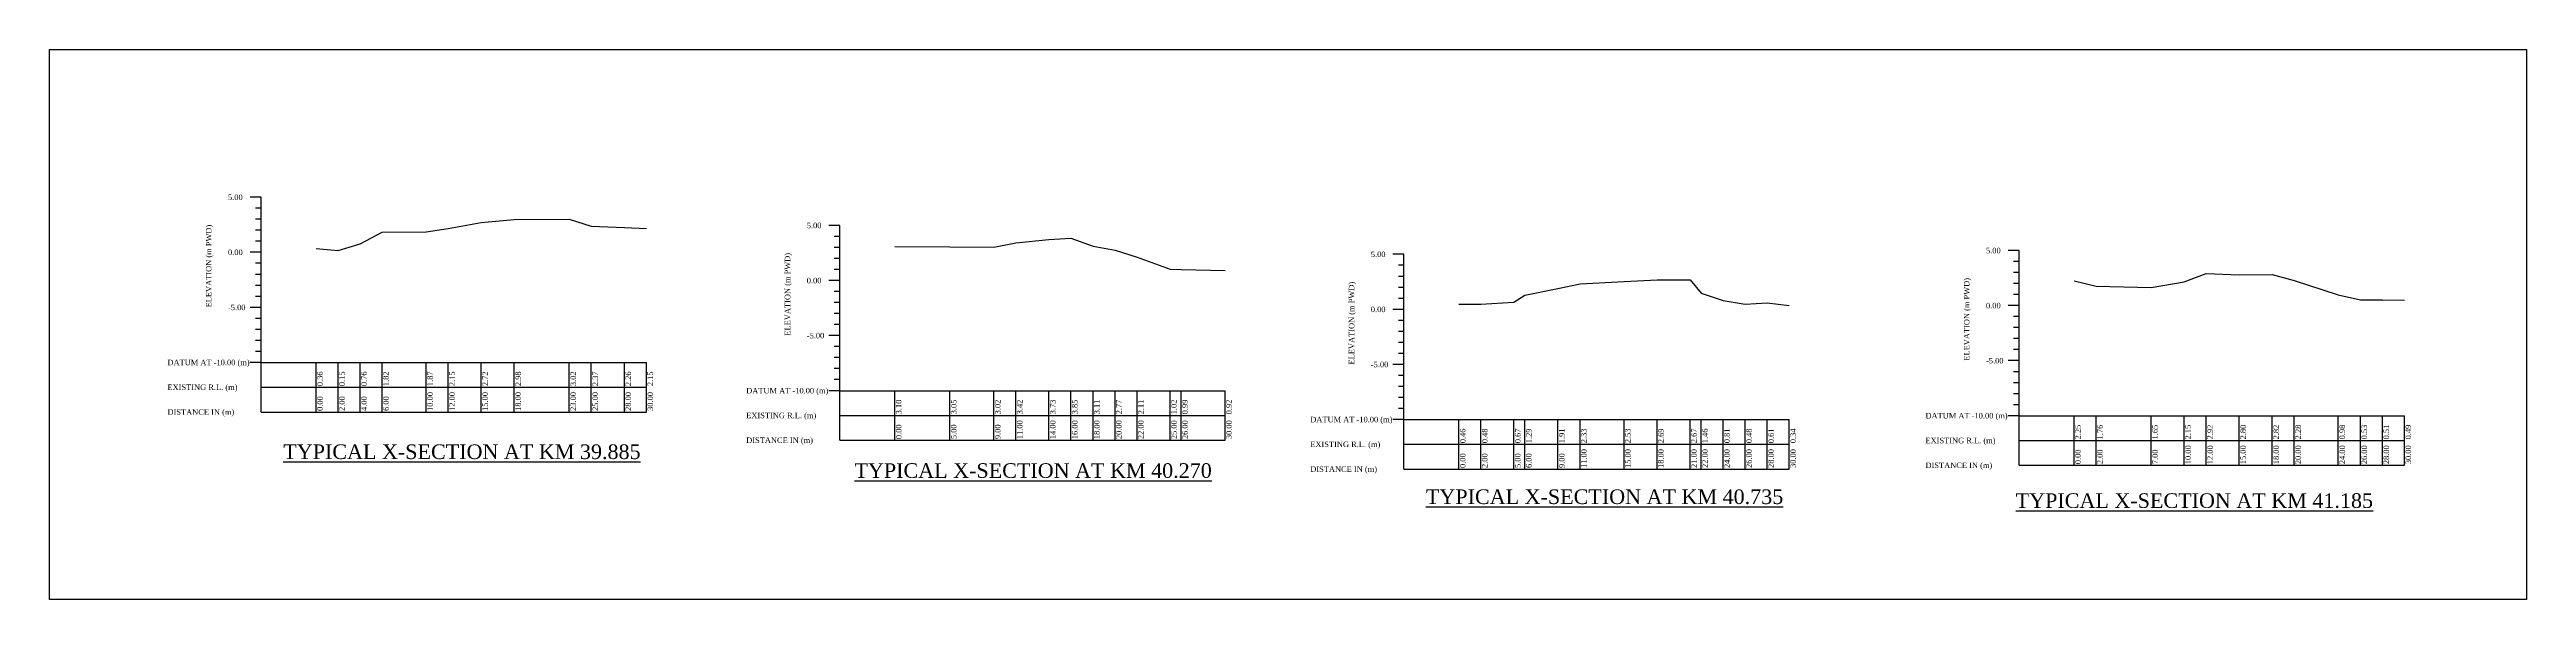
# Model space of a CAD drawing. Header units: metres. Extents: x -148477 to 168932, y -55673 to -2736.
# Drawn here: x 20678.4 to 20903.4, y -13635.2 to -13585.3 of the extents above; entities that cross this region are included whole.
import ezdxf

# ---------------------------------------------------------------- set-up
doc = ezdxf.new("R2010")
doc.units = ezdxf.units.M
doc.styles.add('liza', font='times.ttf', dxfattribs={"height": 2})
doc.styles.get("Standard").update_dxf_attribs({"font": 'times.ttf'})

msp = doc.modelspace()

# ---------------------------------------------------------------- linework, layer by layer
at = {"color": 6, "linetype": 'Continuous', "lineweight": -3, "ltscale": 0.5}
for p, q in [((20697.596, -13598.6612), (20696.596, -13598.6612)), ((20697.596, -13618.1612), (20697.596, -13598.6612)), ((20697.596, -13599.6612), (20697.096, -13599.6612)), ((20697.596, -13600.6612), (20697.096, -13600.6612)), ((20697.596, -13601.6612), (20697.096, -13601.6612)), ((20712.596, -13601.7912), (20714.596, -13601.5112)), ((20714.596, -13601.5112), (20717.596, -13600.9412)), ((20717.596, -13600.9412), (20720.596, -13600.6812)), ((20720.596, -13600.6812), (20725.596, -13600.6412)), ((20725.596, -13600.6412), (20727.596, -13601.2912)), ((20727.596, -13601.2912), (20730.596, -13601.4012)), ((20730.596, -13601.4012), (20732.596, -13601.5112)), ((20750.1617, -13601.2219), (20749.1617, -13601.2219)), ((20750.1617, -13620.7219), (20750.1617, -13601.2219)), ((20697.596, -13603.6612), (20696.596, -13603.6612)), ((20697.596, -13602.6612), (20697.096, -13602.6612)), ((20702.596, -13603.3012), (20704.596, -13603.5112)), ((20704.596, -13603.5112), (20706.596, -13602.9012)), ((20706.596, -13602.9012), (20708.596, -13601.8412)), ((20708.596, -13601.8412), (20712.596, -13601.7912)), ((20750.1617, -13602.2219), (20749.6617, -13602.2219)), ((20750.1617, -13603.2219), (20749.6617, -13603.2219)), ((20755.1617, -13603.1219), (20760.1617, -13603.1719)), ((20760.1617, -13603.1719), (20764.1617, -13603.2019)), ((20764.1617, -13603.2019), (20766.1617, -13602.8019)), ((20766.1617, -13602.8019), (20769.1617, -13602.4919)), ((20769.1617, -13602.4919), (20771.1617, -13602.3719)), ((20771.1617, -13602.3719), (20773.1617, -13603.1119)), ((20773.1617, -13603.1119), (20775.1617, -13603.4519)), ((20775.1617, -13603.4519), (20777.1617, -13604.1119)), ((20801.3942, -13603.8428), (20800.3942, -13603.8428)), ((20801.3942, -13623.3428), (20801.3942, -13603.8428)), ((20857.2697, -13603.4979), (20856.2697, -13603.4979)), ((20857.2697, -13622.9979), (20857.2697, -13603.4979)), ((20697.596, -13604.6612), (20697.096, -13604.6612)), ((20697.596, -13605.6612), (20697.096, -13605.6612)), ((20750.1617, -13604.2219), (20749.6617, -13604.2219)), ((20750.1617, -13605.2219), (20749.6617, -13605.2219)), ((20777.1617, -13604.1119), (20780.1617, -13605.2019)), ((20780.1617, -13605.2019), (20781.1617, -13605.2319)), ((20781.1617, -13605.2319), (20785.1617, -13605.3019)), ((20801.3942, -13604.8428), (20800.8942, -13604.8428)), ((20801.3942, -13605.8428), (20800.8942, -13605.8428)), ((20821.3942, -13606.3128), (20824.3942, -13606.1528)), ((20824.3942, -13606.1528), (20827.3942, -13606.1728)), ((20827.3942, -13606.1728), (20828.3942, -13607.3828)), ((20857.2697, -13604.4979), (20856.7697, -13604.4979)), ((20857.2697, -13605.4979), (20856.7697, -13605.4979)), ((20872.2697, -13606.3479), (20874.2697, -13605.5779)), ((20874.2697, -13605.5779), (20877.2697, -13605.6979)), ((20877.2697, -13605.6979), (20880.2697, -13605.6779)), ((20880.2697, -13605.6779), (20882.2697, -13606.2179)), ((20882.2697, -13606.2179), (20886.2697, -13607.5179)), ((20697.596, -13606.6612), (20697.096, -13606.6612)), ((20697.596, -13607.6612), (20697.096, -13607.6612)), ((20750.1617, -13606.2219), (20749.1617, -13606.2219)), ((20750.1617, -13607.2219), (20749.6617, -13607.2219)), ((20750.1617, -13608.2219), (20749.6617, -13608.2219)), ((20801.3942, -13606.8428), (20800.8942, -13606.8428)), ((20801.3942, -13607.8428), (20800.8942, -13607.8428)), ((20806.3942, -13608.3828), (20808.3942, -13608.3628)), ((20808.3942, -13608.3628), (20811.3942, -13608.1728)), ((20811.3942, -13608.1728), (20812.3942, -13607.5528)), ((20812.3942, -13607.5528), (20815.3942, -13606.9328)), ((20815.3942, -13606.9328), (20817.3942, -13606.5128)), ((20817.3942, -13606.5128), (20821.3942, -13606.3128)), ((20828.3942, -13607.3828), (20830.3942, -13608.0328)), ((20830.3942, -13608.0328), (20832.3942, -13608.3628)), ((20832.3942, -13608.3628), (20834.3942, -13608.2328)), ((20834.3942, -13608.2328), (20836.3942, -13608.5028)), ((20857.2697, -13606.4979), (20856.7697, -13606.4979)), ((20857.2697, -13607.4979), (20856.7697, -13607.4979)), ((20862.2697, -13606.2479), (20864.2697, -13606.7379)), ((20864.2697, -13606.7379), (20869.2697, -13606.8479)), ((20869.2697, -13606.8479), (20872.2697, -13606.3479)), ((20886.2697, -13607.5179), (20888.2697, -13607.9679)), ((20888.2697, -13607.9679), (20890.2697, -13607.9879)), ((20890.2697, -13607.9879), (20892.2697, -13608.0079)), ((20697.596, -13608.6612), (20696.596, -13608.6612)), ((20697.596, -13609.6612), (20697.096, -13609.6612)), ((20697.596, -13610.6612), (20697.096, -13610.6612)), ((20750.1617, -13609.2219), (20749.6617, -13609.2219)), ((20750.1617, -13610.2219), (20749.6617, -13610.2219)), ((20801.3942, -13608.8428), (20800.3942, -13608.8428)), ((20801.3942, -13609.8428), (20800.8942, -13609.8428)), ((20857.2697, -13608.4979), (20856.2697, -13608.4979)), ((20857.2697, -13609.4979), (20856.7697, -13609.4979)), ((20857.2697, -13610.4979), (20856.7697, -13610.4979)), ((20697.596, -13611.6612), (20697.096, -13611.6612)), ((20697.596, -13612.6612), (20697.096, -13612.6612)), ((20750.1617, -13611.2219), (20749.1617, -13611.2219)), ((20750.1617, -13612.2219), (20749.6617, -13612.2219)), ((20801.3942, -13610.8428), (20800.8942, -13610.8428)), ((20801.3942, -13611.8428), (20800.8942, -13611.8428)), ((20801.3942, -13612.8428), (20800.8942, -13612.8428)), ((20857.2697, -13611.4979), (20856.7697, -13611.4979)), ((20857.2697, -13612.4979), (20856.7697, -13612.4979)), ((20697.596, -13613.6612), (20696.596, -13613.6612)), ((20697.596, -13613.6612), (20732.596, -13613.6612)), ((20702.596, -13618.1612), (20702.596, -13613.6612)), ((20704.596, -13618.1612), (20704.596, -13613.6612)), ((20706.596, -13618.1612), (20706.596, -13613.6612)), ((20708.596, -13618.1612), (20708.596, -13613.6612)), ((20712.596, -13618.1612), (20712.596, -13613.6612)), ((20714.596, -13618.1612), (20714.596, -13613.6612)), ((20717.596, -13618.1612), (20717.596, -13613.6612)), ((20720.596, -13618.1612), (20720.596, -13613.6612)), ((20725.596, -13618.1612), (20725.596, -13613.6612)), ((20727.596, -13618.1612), (20727.596, -13613.6612)), ((20730.596, -13618.1612), (20730.596, -13613.6612)), ((20732.596, -13618.1612), (20732.596, -13613.6612)), ((20750.1617, -13613.2219), (20749.6617, -13613.2219)), ((20750.1617, -13614.2219), (20749.6617, -13614.2219)), ((20801.3942, -13613.8428), (20800.3942, -13613.8428)), ((20801.3942, -13614.8428), (20800.8942, -13614.8428)), ((20857.2697, -13613.4979), (20856.2697, -13613.4979)), ((20857.2697, -13614.4979), (20856.7697, -13614.4979)), ((20697.596, -13615.9112), (20732.596, -13615.9112)), ((20750.1617, -13616.2219), (20749.1617, -13616.2219)), ((20750.1617, -13615.2219), (20749.6617, -13615.2219)), ((20750.1617, -13616.2219), (20785.1617, -13616.2219)), ((20755.1617, -13620.7219), (20755.1617, -13616.2219)), ((20760.1617, -13620.7219), (20760.1617, -13616.2219)), ((20764.1617, -13620.7219), (20764.1617, -13616.2219)), ((20766.1617, -13620.7219), (20766.1617, -13616.2219)), ((20769.1617, -13620.7219), (20769.1617, -13616.2219)), ((20771.1617, -13620.7219), (20771.1617, -13616.2219)), ((20773.1617, -13620.7219), (20773.1617, -13616.2219)), ((20775.1617, -13620.7219), (20775.1617, -13616.2219)), ((20777.1617, -13620.7219), (20777.1617, -13616.2219)), ((20780.1617, -13620.7219), (20780.1617, -13616.2219)), ((20781.1617, -13620.7219), (20781.1617, -13616.2219)), ((20785.1617, -13620.7219), (20785.1617, -13616.2219)), ((20801.3942, -13615.8428), (20800.8942, -13615.8428)), ((20801.3942, -13616.8428), (20800.8942, -13616.8428)), ((20857.2697, -13615.4979), (20856.7697, -13615.4979)), ((20857.2697, -13616.4979), (20856.7697, -13616.4979)), ((20697.596, -13618.1612), (20732.596, -13618.1612)), ((20750.1617, -13618.4719), (20785.1617, -13618.4719)), ((20801.3942, -13618.8428), (20800.3942, -13618.8428)), ((20801.3942, -13617.8428), (20800.8942, -13617.8428)), ((20801.3942, -13618.8428), (20836.3942, -13618.8428)), ((20806.3942, -13623.3428), (20806.3942, -13618.8428)), ((20808.3942, -13623.3428), (20808.3942, -13618.8428)), ((20811.3942, -13623.3428), (20811.3942, -13618.8428)), ((20812.3942, -13623.3428), (20812.3942, -13618.8428)), ((20815.3942, -13623.3428), (20815.3942, -13618.8428)), ((20817.3942, -13623.3428), (20817.3942, -13618.8428)), ((20821.3942, -13623.3428), (20821.3942, -13618.8428)), ((20824.3942, -13623.3428), (20824.3942, -13618.8428)), ((20827.3942, -13623.3428), (20827.3942, -13618.8428)), ((20828.3942, -13623.3428), (20828.3942, -13618.8428)), ((20830.3942, -13623.3428), (20830.3942, -13618.8428)), ((20832.3942, -13623.3428), (20832.3942, -13618.8428)), ((20834.3942, -13623.3428), (20834.3942, -13618.8428)), ((20836.3942, -13623.3428), (20836.3942, -13618.8428)), ((20857.2697, -13618.4979), (20856.2697, -13618.4979)), ((20857.2697, -13617.4979), (20856.7697, -13617.4979)), ((20857.2697, -13618.4979), (20892.2697, -13618.4979)), ((20862.2697, -13622.9979), (20862.2697, -13618.4979)), ((20864.2697, -13622.9979), (20864.2697, -13618.4979)), ((20869.2697, -13622.9979), (20869.2697, -13618.4979)), ((20872.2697, -13622.9979), (20872.2697, -13618.4979)), ((20874.2697, -13622.9979), (20874.2697, -13618.4979)), ((20877.2697, -13622.9979), (20877.2697, -13618.4979)), ((20880.2697, -13622.9979), (20880.2697, -13618.4979)), ((20882.2697, -13622.9979), (20882.2697, -13618.4979)), ((20886.2697, -13622.9979), (20886.2697, -13618.4979)), ((20888.2697, -13622.9979), (20888.2697, -13618.4979)), ((20890.2697, -13622.9979), (20890.2697, -13618.4979)), ((20892.2697, -13622.9979), (20892.2697, -13618.4979)), ((20750.1617, -13620.7219), (20785.1617, -13620.7219)), ((20801.3942, -13621.0928), (20836.3942, -13621.0928)), ((20857.2697, -13620.7479), (20892.2697, -13620.7479)), ((20801.3942, -13623.3428), (20836.3942, -13623.3428)), ((20857.2697, -13622.9979), (20892.2697, -13622.9979))]:
    msp.add_line(p, q, dxfattribs=at)
msp.add_lwpolyline([(20678.387, -13585.253), (20903.3576, -13585.253), (20903.3576, -13635.176), (20678.387, -13635.176)], close=True, dxfattribs=at)

# ---------------------------------------------------------------- texts
at = {"color": 6, "linetype": 'Continuous', "lineweight": -3, "ltscale": 0.5, "char_height": 0.5, "attachment_point": 1, "style": 'liza'}
for s, insert, width in [('5.00', (20694.596, -13598.4112), 2), ('5.00', (20747.1617, -13600.9719), 2), ('0.00', (20694.596, -13603.4112), 2), ('5.00', (20798.3942, -13603.5928), 2), ('5.00', (20854.2697, -13603.2479), 2), ('0.00', (20747.1617, -13605.9719), 2), ('-5.00', (20694.596, -13608.4112), 2), ('0.00', (20854.2697, -13608.2479), 2), ('0.00', (20798.3942, -13608.5928), 2), ('-5.00', (20747.1617, -13610.9719), 2), ('DATUM AT -10.00 (m)', (20689.096, -13613.4112), 7.5), ('-5.00', (20798.3942, -13613.5928), 2), ('-5.00', (20854.2697, -13613.2479), 2), ('EXISTING R.L. (m)', (20689.096, -13615.6612), 7.5), ('DATUM AT -10.00 (m)', (20741.6617, -13615.9719), 7.5), ('DISTANCE IN (m)', (20689.096, -13617.9112), 7.5), ('EXISTING R.L. (m)', (20741.6617, -13618.2219), 7.5), ('DATUM AT -10.00 (m)', (20792.8942, -13618.5928), 7.5), ('DATUM AT -10.00 (m)', (20848.7697, -13618.2479), 7.5), ('DISTANCE IN (m)', (20741.6617, -13620.4719), 7.5), ('EXISTING R.L. (m)', (20792.8942, -13620.8428), 7.5), ('EXISTING R.L. (m)', (20848.7697, -13620.4979), 7.5), ('DISTANCE IN (m)', (20792.8942, -13623.0928), 7.5), ('DISTANCE IN (m)', (20848.7697, -13622.7479), 7.5)]:
    msp.add_mtext(s, dxfattribs=dict(at, insert=insert, width=width))
at = {"color": 6, "linetype": 'Continuous', "lineweight": -3, "ltscale": 0.5, "char_height": 0.5, "attachment_point": 1, "rotation": 90, "style": 'liza'}
for s, insert, width in [('ELEVATION (m PWD)', (20692.596, -13608.6612), 10), ('ELEVATION (m PWD)', (20745.1617, -13611.2219), 10), ('ELEVATION (m PWD)', (20852.2697, -13613.4979), 10), ('ELEVATION (m PWD)', (20796.3942, -13613.8428), 10), ('0.36', (20702.696, -13615.8112), 2.15), ('0.15', (20704.696, -13615.8112), 2.15), ('0.76', (20706.696, -13615.8112), 2.15), ('1.82', (20708.696, -13615.8112), 2.15), ('1.87', (20712.696, -13615.8112), 2.15), ('2.15', (20714.696, -13615.8112), 2.15), ('2.72', (20717.696, -13615.8112), 2.15), ('2.98', (20720.696, -13615.8112), 2.15), ('3.02', (20725.696, -13615.8112), 2.15), ('2.37', (20727.696, -13615.8112), 2.15), ('2.26', (20730.696, -13615.8112), 2.15), ('2.15', (20732.696, -13615.8112), 2.15), ('0.00', (20702.696, -13618.0612), 2.15), ('2.00', (20704.696, -13618.0612), 2.15), ('4.00', (20706.696, -13618.0612), 2.15), ('6.00', (20708.696, -13618.0612), 2.15), ('10.00', (20712.696, -13618.0612), 2.15), ('12.00', (20714.696, -13618.0612), 2.15), ('15.00', (20717.696, -13618.0612), 2.15), ('18.00', (20720.696, -13618.0612), 2.15), ('23.00', (20725.696, -13618.0612), 2.15), ('25.00', (20727.696, -13618.0612), 2.15), ('28.00', (20730.696, -13618.0612), 2.15), ('30.00', (20732.696, -13618.0612), 2.15), ('3.10', (20755.2617, -13618.3719), 2.15), ('3.05', (20760.2617, -13618.3719), 2.15), ('3.02', (20764.2617, -13618.3719), 2.15), ('3.42', (20766.2617, -13618.3719), 2.15), ('3.73', (20769.2617, -13618.3719), 2.15), ('3.85', (20771.2617, -13618.3719), 2.15), ('3.11', (20773.2617, -13618.3719), 2.15), ('2.77', (20775.2617, -13618.3719), 2.15), ('2.11', (20777.2617, -13618.3719), 2.15), ('1.02', (20780.2617, -13618.3719), 2.15), ('0.99', (20781.2617, -13618.3719), 2.15), ('0.92', (20785.2617, -13618.3719), 2.15), ('0.00', (20755.2617, -13620.6219), 2.15), ('5.00', (20760.2617, -13620.6219), 2.15), ('9.00', (20764.2617, -13620.6219), 2.15), ('11.00', (20766.2617, -13620.6219), 2.15), ('14.00', (20769.2617, -13620.6219), 2.15), ('16.00', (20771.2617, -13620.6219), 2.15), ('18.00', (20773.2617, -13620.6219), 2.15), ('20.00', (20775.2617, -13620.6219), 2.15), ('22.00', (20777.2617, -13620.6219), 2.15), ('25.00', (20780.2617, -13620.6219), 2.15), ('26.00', (20781.2617, -13620.6219), 2.15), ('30.00', (20785.2617, -13620.6219), 2.15), ('0.46', (20806.4942, -13620.9928), 2.15), ('0.48', (20808.4942, -13620.9928), 2.15), ('0.67', (20811.4942, -13620.9928), 2.15), ('1.29', (20812.4942, -13620.9928), 2.15), ('2.33', (20817.4942, -13620.9928), 2.15), ('2.53', (20821.4942, -13620.9928), 2.15), ('2.69', (20824.4942, -13620.9928), 2.15), ('2.67', (20827.4942, -13620.9928), 2.15), ('1.46', (20828.4942, -13620.9928), 2.15), ('0.48', (20832.4942, -13620.9928), 2.15), ('0.34', (20836.4942, -13620.9928), 2.15), ('2.25', (20862.3697, -13620.6479), 2.15), ('1.76', (20864.3697, -13620.6479), 2.15), ('1.65', (20869.3697, -13620.6479), 2.15), ('2.15', (20872.3697, -13620.6479), 2.15), ('2.92', (20874.3697, -13620.6479), 2.15), ('2.80', (20877.3697, -13620.6479), 2.15), ('2.82', (20880.3697, -13620.6479), 2.15), ('2.28', (20882.3697, -13620.6479), 2.15), ('0.98', (20886.3697, -13620.6479), 2.15), ('0.53', (20888.3697, -13620.6479), 2.15), ('0.51', (20890.3697, -13620.6479), 2.15), ('0.49', (20892.3697, -13620.6479), 2.15), ('0.00', (20806.4942, -13623.2428), 2.15), ('2.00', (20808.4942, -13623.2428), 2.15), ('5.00', (20811.4942, -13623.2428), 2.15), ('6.00', (20812.4942, -13623.2428), 2.15), ('9.00', (20815.4942, -13623.2428), 2.15), ('1.91', (20815.4942, -13620.9928), 2.15), ('11.00', (20817.4942, -13623.2428), 2.15), ('15.00', (20821.4942, -13623.2428), 2.15), ('18.00', (20824.4942, -13623.2428), 2.15), ('21.00', (20827.4942, -13623.2428), 2.15), ('22.00', (20828.4942, -13623.2428), 2.15), ('0.81', (20830.4942, -13620.9928), 2.15), ('24.00', (20830.4942, -13623.2428), 2.15), ('26.00', (20832.4942, -13623.2428), 2.15), ('0.61', (20834.4942, -13620.9928), 2.15), ('28.00', (20834.4942, -13623.2428), 2.15), ('30.00', (20836.4942, -13623.2428), 2.15), ('0.00', (20862.3697, -13622.8979), 2.15), ('2.00', (20864.3697, -13622.8979), 2.15), ('7.00', (20869.3697, -13622.8979), 2.15), ('10.00', (20872.3697, -13622.8979), 2.15), ('12.00', (20874.3697, -13622.8979), 2.15), ('15.00', (20877.3697, -13622.8979), 2.15), ('18.00', (20880.3697, -13622.8979), 2.15), ('20.00', (20882.3697, -13622.8979), 2.15), ('24.00', (20886.3697, -13622.8979), 2.15), ('26.00', (20888.3697, -13622.8979), 2.15), ('28.00', (20890.3697, -13622.8979), 2.15), ('30.00', (20892.3697, -13622.8979), 2.15)]:
    msp.add_mtext(s, dxfattribs=dict(at, insert=insert, width=width))
at = {"color": 0, "linetype": 'ByBlock', "lineweight": 30, "char_height": 1.326841, "width": 81.781813, "attachment_point": 1}
for s, insert in [('{\\LTYPICAL X-SECTION AT KM 39.885}', (20699.6197, -13621.1017)), ('{\\LTYPICAL X-SECTION AT KM 40.270 }', (20751.497, -13622.8112)), ('{\\LTYPICAL X-SECTION AT KM 40.735}', (20803.4016, -13625.1859)), ('{\\LTYPICAL X-SECTION AT KM 41.185}', (20856.9682, -13625.5396))]:
    msp.add_mtext(s, dxfattribs=dict(at, insert=insert))

doc.saveas('drawing.dxf')
